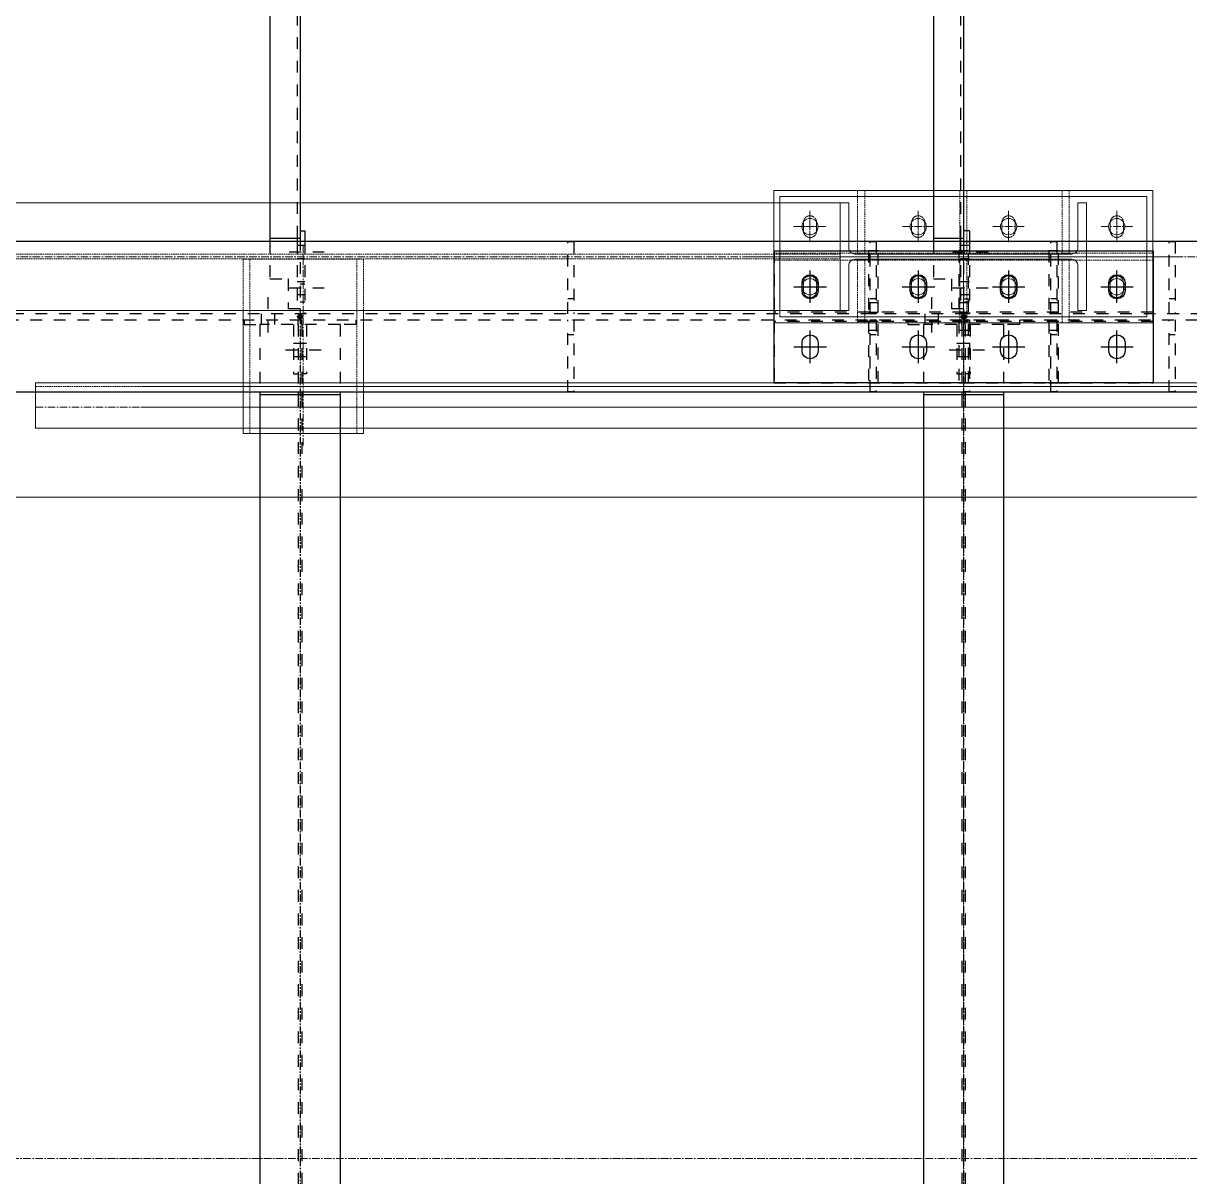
# Model space of a CAD drawing. Header units: inches. Extents: x 209270 to 234360, y -180214 to -150194.
# Drawn here: x 220952 to 222891, y -161594 to -159676 of the extents above; entities that cross this region are included whole.
import ezdxf

# ---------------------------------------------------------------- set-up
doc = ezdxf.new("R2010")
doc.units = ezdxf.units.IN
doc.header["$LTSCALE"] = 10
doc.header["$MEASUREMENT"] = 0
for name, pattern in [('CENTER', [2, 1.25, -0.25, 0.25, -0.25]), ('DXK_LINE_DOT2', [3.9198, 1.9599, -1.9599]), ('HIDDEN', [0.375, 0.25, -0.125])]:
    doc.linetypes.add(name, pattern=pattern)
doc.layers.get('0').update_dxf_attribs({"color": 1})
for name, color, linetype in [('_STR_0', 5, 'Continuous'), ('_STR_1', 5, 'Continuous'), ('_STR_2', 5, 'Continuous'), ('_STR_4', 5, 'Continuous')]:
    doc.layers.add(name, color=color, linetype=linetype)
for name, color, linetype, lineweight in [('Belt', 1, 'Continuous', 9), ('CEN', 1, 'CENTER', 9), ('DIM', 1, 'Continuous', 13), ('HIDDDEN', 1, 'HIDDEN', 9), ('HIDDEN', 1, 'HIDDEN', 9), ('MAIN OBJECT', 1, 'Continuous', 18), ('STR25', 1, 'Continuous', 5), ('STRUC-25HD', 1, 'HIDDEN', 5)]:
    doc.layers.add(name, color=color, linetype=linetype, lineweight=lineweight)

# ---------------------------------------------------------------- blocks, each defined once
blk = doc.blocks.new('A$C2b8f591a')
at = {"layer": 'CEN'}
blk.add_line((0, 22.8, 0), (0, -312.6, 0), dxfattribs=at)
at = {"layer": 'HIDDDEN'}
for p, q in [((100, 0), (-100, 0)), ((-100, -85), (-100, 0)), ((-89, -289.9), (-89, 0)), ((89, -289.9), (89, 0)), ((100, -85), (100, 0))]:
    blk.add_line(p, q, dxfattribs=at)
at = {"layer": 'MAIN OBJECT'}
for p, q in [((-100, -289.9), (-100, -85)), ((100, -289.9), (100, -85)), ((-100, -289.9), (100, -289.9))]:
    blk.add_line(p, q, dxfattribs=at)
blk = doc.blocks.new('A$Ca8e9f297')
at = {"layer": 'CEN'}
for p, q in [((0, 134.4), (0, -134.4)), ((-255, 30), (-255, 70)), ((-75.1, 30), (-75.1, 70)), ((75.1, 30), (75.1, 70)), ((255, 30), (255, 70)), ((-281.1, 50), (-228.9, 50)), ((-101.2, 50), (-49, 50)), ((101.2, 50), (49, 50)), ((228.9, 50), (281.1, 50)), ((-351.6, 0), (351.6, 0)), ((-255, -70), (-255, -30)), ((-75.1, -70), (-75.1, -30)), ((75.1, -70), (75.1, -30)), ((255, -70), (255, -30)), ((-228.9, -50), (-281.1, -50)), ((-49, -50), (-101.2, -50)), ((49, -50), (101.2, -50)), ((281.1, -50), (228.9, -50))]:
    blk.add_line(p, q, dxfattribs=at)
at = {"layer": 'MAIN OBJECT', "ltscale": 0.2, "elevation": -5434512.1}
blk.add_lwpolyline([(-305, 100), (305, 100), (305, -100), (-305, -100)], close=True, dxfattribs=at)
at = {"layer": 'MAIN OBJECT', "elevation": 0}
blk.add_lwpolyline([(-180.2, -4.4, 0.414214), (-190.4, -14.6), (-190.4, -89.4), (-204.7, -89.4), (-204.7, 89.4), (-190.4, 89.4), (-190.4, 14.6, 0.414214), (-180.2, 4.4), (180.2, 4.4, 0.414214), (190.4, 14.6), (190.4, 89.4), (204.7, 89.4), (204.7, -89.4), (190.4, -89.4), (190.4, -14.6, 0.414214), (180.2, -4.4), (-180.2, -4.4)], format="xyb", dxfattribs=at)
at = {"layer": 'MAIN OBJECT'}
for centre in [(-255, 50, 513.6), (-75.1, 50, -5.7), (75.1, 50, -5.7), (255, 50, 513.6), (-255, -50, 513.6), (-75.1, -50, -5.7), (75.1, -50, -5.7), (255, -50, 513.6)]:
    blk.add_circle(centre, 13.5, dxfattribs=at)
blk = doc.blocks.new('A$Ca7c4800b')
at = {"layer": 'CEN'}
for p, q in [((0, 156.4), (0, -156.4)), ((-255, 23.9, 5434512.1), (-255, 76.1, 5434512.1)), ((-75, 23.9, 5434512.1), (-75, 76.1, 5434512.1)), ((75, 23.9, 5434512.1), (75, 76.1, 5434512.1)), ((255, 23.9, 5434512.1), (255, 76.1, 5434512.1)), ((-282.4, 50, 5434512.1), (-228.8, 50, 5434512.1)), ((-49, 50, 5434512.1), (-101.2, 50, 5434512.1)), ((49, 50, 5434512.1), (101.2, 50, 5434512.1)), ((229, 50, 5434512.1), (281.2, 50, 5434512.1)), ((-360, 0), (360, 0)), ((-255, -23.9, 5434512.1), (-255, -76.1, 5434512.1)), ((-75, -23.9, 5434512.1), (-75, -76.1, 5434512.1)), ((75, -23.9, 5434512.1), (75, -76.1, 5434512.1)), ((255, -23.9, 5434512.1), (255, -76.1, 5434512.1)), ((-228.8, -50, 5434512.1), (-282.4, -50, 5434512.1)), ((-101.2, -50, 5434512.1), (-49, -50, 5434512.1)), ((101.2, -50, 5434512.1), (49, -50, 5434512.1)), ((281.2, -50, 5434512.1), (229, -50, 5434512.1))]:
    blk.add_line(p, q, dxfattribs=at)
at = {"layer": 'HIDDEN', "ltscale": 0.2}
for points in [[(-243.9, 57, 1), (-265.9, 57), (-265.9, 43, 1), (-243.9, 43)], [(-86.1, 57, -1), (-64.1, 57), (-64.1, 43, -1), (-86.1, 43)], [(86.1, 57, 1), (64.1, 57), (64.1, 43, 1), (86.1, 43)], [(266.1, 57, 1), (244.1, 57), (244.1, 43, 1), (266.1, 43)], [(-243.9, -57, -1), (-265.9, -57), (-265.9, -43, -1), (-243.9, -43)], [(-86.1, -57, 1), (-64.1, -57), (-64.1, -43, 1), (-86.1, -43)], [(86.1, -57, -1), (64.1, -57), (64.1, -43, -1), (86.1, -43)], [(266.1, -57, -1), (244.1, -57), (244.1, -43, -1), (266.1, -43)]]:
    blk.add_lwpolyline(points, format="xyb", close=True, dxfattribs=at)
at = {"layer": 'STR25', "ltscale": 0.2}
blk.add_lwpolyline([(-315, 110), (315, 110), (315, -110), (-315, -110)], close=True, dxfattribs=at)
at = {"layer": 'STRUC-25HD'}
for points in [[(-164, 110), (-176, 110), (-176, 6), (-164, 6)], [(-6, 110), (6, 110), (6, 6), (-6, 6)], [(164, 110), (176, 110), (176, 6), (164, 6)], [(315, 6), (315, -6), (-315, -6), (-315, 6)], [(-164, -110), (-176, -110), (-176, -6), (-164, -6)], [(-6, -110), (6, -110), (6, -6), (-6, -6)], [(164, -110), (176, -110), (176, -6), (164, -6)]]:
    blk.add_lwpolyline(points, close=True, dxfattribs=at)
blk = doc.blocks.new('A$Ccd523e08')
at = {"layer": 'CEN'}
for p, q in [((-2502.7, 1796.1, 4.7), (-2502.7, -1796.1, 4.7)), ((-55.5, 1500, 4.7), (-2941.9, 1500, 4.7))]:
    blk.add_line(p, q, dxfattribs=at)
at = {"layer": 'HIDDEN'}
for p, q in [((-2298, 1504.3, 4.7), (-298, 1504.3, 4.7)), ((-2298, 1496.2, 4.7), (-298, 1496.2, 4.7))]:
    blk.add_line(p, q, dxfattribs=at)
at = {"layer": 'MAIN OBJECT'}
for p, q in [((-2298, 1589.4, 4.7), (-298, 1589.4, 4.7)), ((-2298, 1410.6, 4.7), (-298, 1410.6, 4.7))]:
    blk.add_line(p, q, dxfattribs=at)
at = {"layer": 'DIM', "xscale": -1}
for name in ['A$Ca7c4800b', 'A$Ca8e9f297']:
    blk.add_blockref(name, (-2502.7, 1500, 4.7), dxfattribs=at)
blk = doc.blocks.new('Part-116860372-115955 - 114867')
at = {"layer": '_STR_1', "linetype": 'DXK_LINE_DOT2'}
for p, q in [((221319, -160168.7), (221319, -160176.7)), ((221409, -160176.7), (221409, -160168.7)), ((221319, -160176.7), (221345.3, -160176.7)), ((221401, -160176.7), (221401, -160258.7)), ((221401, -160258.7), (221409, -160258.7))]:
    blk.add_line(p, q, dxfattribs=at)
blk = doc.blocks.new('Part-116860372-157426 - 114867')
at = {"layer": '_STR_1', "linetype": 'DXK_LINE_DOT2'}
for p, q in [((221856.9, -160038.7), (220866.9, -160038.7)), ((222514.9, -160038.7), (221866.9, -160038.7)), ((222856.9, -160038.7), (222524.9, -160038.7)), ((223025.9, -160038.7), (222866.9, -160038.7)), ((220866.9, -160288.7), (221856.9, -160288.7)), ((221866.9, -160288.7), (222856.9, -160288.7)), ((222866.9, -160288.7), (223004.9, -160288.7))]:
    blk.add_line(p, q, dxfattribs=at)
blk = doc.blocks.new('Part-116860372-115889 - 114867')
at = {"layer": '_STR_1', "linetype": 'DXK_LINE_DOT2'}
for p, q in [((221419.9, -160038.7), (221419.9, -160158.7)), ((221411.9, -160108.7), (221419.9, -160108.7)), ((221411.9, -160138.7), (221419.9, -160138.7)), ((221419.9, -160158.7), (221411.9, -160158.7))]:
    blk.add_line(p, q, dxfattribs=at)
at = {"layer": '_STR_2', "linetype": 'Continuous'}
for p, q in [((221411.9, -160020.7), (221419.9, -160020.7)), ((221411.9, -160033.7), (221411.9, -160038.7)), ((221419.9, -160020.7), (221419.9, -160038.7))]:
    blk.add_line(p, q, dxfattribs=at)
blk = doc.blocks.new('Part-116860372-115949 - 114867')
at = {"layer": '_STR_1', "linetype": 'DXK_LINE_DOT2'}
for p, q in [((222517.7, -160176.7), (222517.7, -160168.7)), ((222607.7, -160168.7), (222607.7, -160176.7)), ((222525.7, -160176.7), (222525.7, -160258.7)), ((222607.7, -160176.7), (222581.5, -160176.7)), ((222525.7, -160258.7), (222517.7, -160258.7))]:
    blk.add_line(p, q, dxfattribs=at)
blk = doc.blocks.new('Bolt-116860372-115957 - 114867')
at = {"layer": '_STR_1', "linetype": 'DXK_LINE_DOT2'}
for p, q in [((221359, -160189.7), (221359, -160126.7)), ((221348, -160168.7), (221348, -160158.7)), ((221348, -160176.7), (221348, -160168.7)), ((221370, -160168.7), (221370, -160158.7)), ((221370, -160176.7), (221370, -160168.7))]:
    blk.add_line(p, q, dxfattribs=at)
blk = doc.blocks.new('Part-116860372-114986 - 114867')
at = {"layer": '_STR_4', "linetype": 'Continuous'}
blk.add_hatch(color=256, dxfattribs=at).paths.add_polyline_path([(221411.9, -160167.7, -1), (221411.9, -160159.7, -1)])
at = {"layer": '_STR_1', "linetype": 'DXK_LINE_DOT2'}
for p, q in [((221478.5, -160176.7), (221345.3, -160176.7)), ((221345.3, -160176.7), (221345.3, -160288.7)), ((221409, -160176.7), (221409, -160288.7)), ((221414.7, -160176.7), (221414.7, -160288.7)), ((221478.5, -160176.7), (221478.5, -160288.7)), ((221409, -160293.7), (221409, -163044.2)), ((221414.7, -160293.7), (221414.7, -163044.2))]:
    blk.add_line(p, q, dxfattribs=at)
at = {"layer": '_STR_2', "linetype": 'Continuous'}
for p, q in [((221345.3, -160288.7), (221345.3, -163049.2)), ((221478.5, -160293.7), (221345.3, -160293.7)), ((221409, -160288.7), (221409, -160293.7)), ((221414.7, -160288.7), (221414.7, -160293.7)), ((221478.5, -160288.7), (221478.5, -163049.2))]:
    blk.add_line(p, q, dxfattribs=at)
at = {"layer": '_STR_4', "linetype": 'CENTER'}
blk.add_line((221411.9, -160163.7), (221411.9, -163163.7), dxfattribs=at)
at = {"layer": '_STR_4', "linetype": 'Continuous'}
blk.add_circle((221411.9, -160163.7), 4, dxfattribs=at)
blk = doc.blocks.new('Part-116860372-114987 - 114867')
at = {"layer": '_STR_4', "linetype": 'Continuous'}
blk.add_hatch(color=256, dxfattribs=at).paths.add_polyline_path([(222514.9, -160167.7, -1), (222514.9, -160159.7, -1)])
at = {"layer": '_STR_1', "linetype": 'DXK_LINE_DOT2'}
for p, q in [((222581.5, -160176.7), (222448.3, -160176.7)), ((222448.3, -160176.7), (222448.3, -160288.7)), ((222512, -160176.7), (222512, -160288.7)), ((222517.7, -160176.7), (222517.7, -160288.7)), ((222581.5, -160176.7), (222581.5, -160288.7)), ((222512, -160293.7), (222512, -163044.2)), ((222517.7, -160293.7), (222517.7, -163044.2))]:
    blk.add_line(p, q, dxfattribs=at)
at = {"layer": '_STR_2', "linetype": 'Continuous'}
for p, q in [((222448.3, -160288.7), (222448.3, -163049.2)), ((222581.5, -160293.7), (222448.3, -160293.7)), ((222512, -160288.7), (222512, -160293.7)), ((222517.7, -160288.7), (222517.7, -160293.7)), ((222581.5, -160288.7), (222581.5, -163049.2))]:
    blk.add_line(p, q, dxfattribs=at)
at = {"layer": '_STR_4', "linetype": 'CENTER'}
blk.add_line((222514.9, -160163.7), (222514.9, -163163.7), dxfattribs=at)
at = {"layer": '_STR_4', "linetype": 'Continuous'}
blk.add_circle((222514.9, -160163.7), 4, dxfattribs=at)
blk = doc.blocks.new('Part-116860372-115907 - 114867')
at = {"layer": '_STR_1', "linetype": 'DXK_LINE_DOT2'}
for p, q in [((222514.9, -160038.7), (222524.9, -160038.7)), ((222524.9, -160038.7), (222524.9, -160158.7)), ((222514.9, -160133.7), (222524.9, -160133.7)), ((222514.9, -160138.7), (222524.9, -160138.7)), ((222524.9, -160158.7), (222514.9, -160158.7))]:
    blk.add_line(p, q, dxfattribs=at)
at = {"layer": '_STR_2', "linetype": 'Continuous'}
for p, q in [((222524.9, -160020.7), (222514.9, -160020.7)), ((222514.9, -160033.7), (222514.9, -160038.7)), ((222524.9, -160020.7), (222524.9, -160038.7))]:
    blk.add_line(p, q, dxfattribs=at)
blk = doc.blocks.new('Bolt-116860372-115951 - 114867')
at = {"layer": '_STR_1', "linetype": 'DXK_LINE_DOT2'}
for p, q in [((222504, -160207.7), (222512, -160207.7)), ((222512, -160207.7), (222517.7, -160207.7)), ((222517.7, -160207.7), (222525.7, -160207.7)), ((222491, -160218.7), (222559, -160218.7)), ((222504, -160229.7), (222512, -160229.7)), ((222512, -160229.7), (222517.7, -160229.7)), ((222517.7, -160229.7), (222525.7, -160229.7))]:
    blk.add_line(p, q, dxfattribs=at)
blk = doc.blocks.new('Part-116860372-115112 - 114867')
at = {"layer": '_STR_2', "linetype": 'Continuous'}
for p, q in [((225381.9, -160038.7), (216886.9, -160038.7)), ((216886.9, -160288.7), (223004.9, -160288.7))]:
    blk.add_line(p, q, dxfattribs=at)
blk = doc.blocks.new('Part-116860372-115114 - 114867')
at = {"layer": '_STR_1', "linetype": 'DXK_LINE_DOT2'}
for p, q in [((225381.9, -160158.7), (216886.9, -160158.7)), ((216886.9, -160168.7), (225381.9, -160168.7))]:
    blk.add_line(p, q, dxfattribs=at)
blk = doc.blocks.new('Part-116860372-115118 - 114867')
at = {"layer": '_STR_4', "linetype": 'Continuous'}
for points in [[(221411.9, -159467.7, -1), (221411.9, -159459.7, -1)], [(221411.9, -160167.7, -1), (221411.9, -160159.7, -1)]]:
    blk.add_hatch(color=256, dxfattribs=at).paths.add_polyline_path(points)
at = {"layer": '_STR_1', "linetype": 'DXK_LINE_DOT2'}
for p, q in [((221361.9, -159474.8), (221361.9, -159536.9)), ((221411.9, -159474.8), (221361.9, -159474.8)), ((221406.9, -159474.8), (221406.9, -159536.9)), ((221411.9, -159474.8), (221411.9, -159541.9)), ((221406.9, -159541.9), (221406.9, -160033.7)), ((221411.9, -160033.7), (221411.9, -160150.7)), ((221361.9, -160038.7), (221361.9, -160100.7)), ((221406.9, -160038.7), (221406.9, -160150.7)), ((221361.9, -160100.7), (221391.9, -160100.7)), ((221391.9, -160100.7), (221391.9, -160150.7)), ((221411.9, -160150.7), (221391.9, -160150.7))]:
    blk.add_line(p, q, dxfattribs=at)
at = {"layer": '_STR_2', "linetype": 'Continuous'}
for p, q in [((221361.9, -159536.9), (221361.9, -160038.7)), ((221411.9, -159541.9), (221361.9, -159541.9)), ((221406.9, -159536.9), (221406.9, -159541.9)), ((221411.9, -159541.9), (221411.9, -160033.7)), ((221411.9, -160033.7), (221361.9, -160033.7)), ((221406.9, -160033.7), (221406.9, -160038.7))]:
    blk.add_line(p, q, dxfattribs=at)
at = {"layer": '_STR_4', "linetype": 'CENTER'}
for p, q in [((221411.9, -159463.7), (221411.9, -159474.8)), ((221411.9, -159541.9), (221411.9, -160033.7)), ((221411.9, -160150.7), (221411.9, -160163.7))]:
    blk.add_line(p, q, dxfattribs=at)
at = {"layer": '_STR_4', "linetype": 'Continuous'}
for centre in [(221411.9, -159463.7), (221411.9, -160163.7)]:
    blk.add_circle(centre, 4, dxfattribs=at)
blk = doc.blocks.new('Part-116860372-115119 - 114867')
at = {"layer": '_STR_4', "linetype": 'Continuous'}
for points in [[(222514.9, -159467.7, -1), (222514.9, -159459.7, -1)], [(222514.9, -160167.7, -1), (222514.9, -160159.7, -1)]]:
    blk.add_hatch(color=256, dxfattribs=at).paths.add_polyline_path(points)
at = {"layer": '_STR_1', "linetype": 'DXK_LINE_DOT2'}
for p, q in [((222464.9, -159474.8), (222464.9, -159536.9)), ((222514.9, -159474.8), (222464.9, -159474.8)), ((222509.9, -159474.8), (222509.9, -159536.9)), ((222514.9, -159474.8), (222514.9, -159541.9)), ((222509.9, -159541.9), (222509.9, -160033.7)), ((222514.9, -160033.7), (222514.9, -160150.7)), ((222464.9, -160038.7), (222464.9, -160100.7)), ((222509.9, -160038.7), (222509.9, -160150.7)), ((222464.9, -160100.7), (222494.9, -160100.7)), ((222494.9, -160100.7), (222494.9, -160150.7)), ((222514.9, -160150.7), (222494.9, -160150.7))]:
    blk.add_line(p, q, dxfattribs=at)
at = {"layer": '_STR_2', "linetype": 'Continuous'}
for p, q in [((222464.9, -159536.9), (222464.9, -160038.7)), ((222514.9, -159541.9), (222464.9, -159541.9)), ((222509.9, -159536.9), (222509.9, -159541.9)), ((222514.9, -159541.9), (222514.9, -160033.7)), ((222514.9, -160033.7), (222464.9, -160033.7)), ((222509.9, -160033.7), (222509.9, -160038.7))]:
    blk.add_line(p, q, dxfattribs=at)
at = {"layer": '_STR_4', "linetype": 'CENTER'}
for p, q in [((222514.9, -159463.7), (222514.9, -159474.8)), ((222514.9, -159541.9), (222514.9, -160033.7)), ((222514.9, -160150.7), (222514.9, -160163.7))]:
    blk.add_line(p, q, dxfattribs=at)
at = {"layer": '_STR_4', "linetype": 'Continuous'}
for centre in [(222514.9, -159463.7), (222514.9, -160163.7)]:
    blk.add_circle(centre, 4, dxfattribs=at)
blk = doc.blocks.new('Part-116860372-149910 - 114867')
at = {"layer": '_STR_1', "linetype": 'DXK_LINE_DOT2'}
for p, q in [((222856.9, -160158.7), (222856.9, -160038.7)), ((222856.9, -160038.7), (222866.9, -160038.7)), ((222866.9, -160038.7), (222866.9, -160158.7)), ((222866.9, -160133.7), (222856.9, -160133.7))]:
    blk.add_line(p, q, dxfattribs=at)
blk = doc.blocks.new('Part-116860372-150338 - 114867')
at = {"layer": '_STR_1', "linetype": 'DXK_LINE_DOT2'}
for p, q in [((222359.9, -160288.7), (222359.9, -160168.7)), ((222359.9, -160168.7), (222369.9, -160168.7)), ((222369.9, -160168.7), (222369.9, -160288.7)), ((222369.9, -160193.7), (222359.9, -160193.7)), ((222369.9, -160288.7), (222359.9, -160288.7))]:
    blk.add_line(p, q, dxfattribs=at)
blk = doc.blocks.new('Part-116860372-116526 - 114867')
at = {"layer": '_STR_1', "linetype": 'DXK_LINE_DOT2'}
for p, q in [((222356.9, -160053.7), (222356.9, -160155.7)), ((222372.9, -160053.7), (222356.9, -160053.7)), ((222372.9, -160155.7), (222372.9, -160053.7)), ((222372.9, -160140.7), (222356.9, -160140.7)), ((222356.9, -160155.7), (222372.9, -160155.7))]:
    blk.add_line(p, q, dxfattribs=at)
blk = doc.blocks.new('Part-116860372-116524 - 114867')
at = {"layer": '_STR_1', "linetype": 'DXK_LINE_DOT2'}
for p, q in [((222199.9, -160171.7), (222199.9, -160155.7)), ((222829.9, -160155.7), (222199.9, -160155.7)), ((222829.9, -160171.7), (222829.9, -160155.7)), ((222829.9, -160171.7), (222199.9, -160171.7))]:
    blk.add_line(p, q, dxfattribs=at)
blk = doc.blocks.new('Part-116860372-150337 - 114867')
at = {"layer": '_STR_1', "linetype": 'DXK_LINE_DOT2'}
for p, q in [((222359.9, -160158.7), (222359.9, -160038.7)), ((222359.9, -160038.7), (222369.9, -160038.7)), ((222369.9, -160038.7), (222369.9, -160158.7)), ((222369.9, -160133.7), (222359.9, -160133.7)), ((222369.9, -160158.7), (222359.9, -160158.7))]:
    blk.add_line(p, q, dxfattribs=at)
blk = doc.blocks.new('Part-116860372-149911 - 114867')
at = {"layer": '_STR_1', "linetype": 'DXK_LINE_DOT2'}
for p, q in [((222856.9, -160288.7), (222856.9, -160168.7)), ((222866.9, -160168.7), (222866.9, -160288.7)), ((222866.9, -160193.7), (222856.9, -160193.7)), ((222866.9, -160288.7), (222856.9, -160288.7))]:
    blk.add_line(p, q, dxfattribs=at)
blk = doc.blocks.new('Part-116860372-116532 - 114867')
at = {"layer": '_STR_1', "linetype": 'DXK_LINE_DOT2'}
for p, q in [((222672.9, -160171.7), (222656.9, -160171.7)), ((222656.9, -160171.7), (222656.9, -160273.7)), ((222672.9, -160186.7), (222656.9, -160186.7)), ((222672.9, -160273.7), (222672.9, -160171.7)), ((222656.9, -160273.7), (222672.9, -160273.7))]:
    blk.add_line(p, q, dxfattribs=at)
blk = doc.blocks.new('Bolt-116860372-115890 - 114867')
at = {"layer": '_STR_1', "linetype": 'DXK_LINE_DOT2'}
for p, q in [((221406.9, -160044.7), (221411.9, -160044.7)), ((221411.9, -160044.7), (221419.9, -160044.7)), ((221393.9, -160055.7), (221451.9, -160055.7)), ((221406.9, -160066.7), (221411.9, -160066.7)), ((221411.9, -160066.7), (221419.9, -160066.7)), ((221406.9, -160104.7), (221411.9, -160104.7)), ((221411.9, -160104.7), (221419.9, -160104.7)), ((221393.9, -160115.7), (221451.9, -160115.7)), ((221406.9, -160126.7), (221411.9, -160126.7)), ((221411.9, -160126.7), (221419.9, -160126.7))]:
    blk.add_line(p, q, dxfattribs=at)
blk = doc.blocks.new('Part-116860372-115950 - 114867')
at = {"layer": '_STR_1', "linetype": 'DXK_LINE_DOT2'}
for p, q in [((222422, -160168.7), (222422, -160176.7)), ((222512, -160176.7), (222512, -160168.7)), ((222422, -160176.7), (222448.3, -160176.7)), ((222504, -160176.7), (222504, -160258.7)), ((222504, -160258.7), (222512, -160258.7))]:
    blk.add_line(p, q, dxfattribs=at)
blk = doc.blocks.new('Part-116860372-149912 - 114867')
at = {"layer": '_STR_1', "linetype": 'DXK_LINE_DOT2'}
for p, q in [((221856.9, -160158.7), (221856.9, -160038.7)), ((221856.9, -160038.7), (221866.9, -160038.7)), ((221866.9, -160038.7), (221866.9, -160158.7)), ((221866.9, -160133.7), (221856.9, -160133.7))]:
    blk.add_line(p, q, dxfattribs=at)
blk = doc.blocks.new('Part-116860372-115954 - 114867')
at = {"layer": '_STR_1', "linetype": 'DXK_LINE_DOT2'}
for p, q in [((221414.7, -160176.7), (221414.7, -160168.7)), ((221504.7, -160168.7), (221504.7, -160176.7)), ((221422.7, -160176.7), (221422.7, -160258.7)), ((221504.7, -160176.7), (221478.5, -160176.7)), ((221422.7, -160258.7), (221414.7, -160258.7))]:
    blk.add_line(p, q, dxfattribs=at)
blk = doc.blocks.new('Part-116860372-116529 - 114867')
at = {"layer": '_STR_1', "linetype": 'DXK_LINE_DOT2'}
for p, q in [((222506.9, -160053.7), (222506.9, -160155.7)), ((222522.9, -160053.7), (222506.9, -160053.7)), ((222522.9, -160155.7), (222522.9, -160053.7)), ((222522.9, -160140.7), (222506.9, -160140.7)), ((222506.9, -160155.7), (222522.9, -160155.7))]:
    blk.add_line(p, q, dxfattribs=at)
blk = doc.blocks.new('Bolt-116860372-116533 - 114867')
at = {"layer": '_STR_2', "linetype": 'Continuous'}
for p, q in [((222259.9, -160140.7), (222259.9, -160086.7)), ((222439.9, -160140.7), (222439.9, -160086.7)), ((222589.9, -160140.7), (222589.9, -160086.7)), ((222769.9, -160140.7), (222769.9, -160086.7)), ((222246.4, -160107.2), (222247.4, -160102)), ((222246.4, -160120.2), (222246.4, -160107.2)), ((222247.4, -160102), (222250.3, -160097.6)), ((222250.3, -160097.6), (222254.7, -160094.7)), ((222254.7, -160094.7), (222259.9, -160093.7)), ((222259.9, -160093.7), (222259.9, -160093.7)), ((222259.9, -160093.7), (222265, -160094.7)), ((222265, -160094.7), (222269.4, -160097.6)), ((222269.4, -160097.6), (222272.3, -160102)), ((222272.3, -160102), (222273.4, -160107.2)), ((222273.4, -160107.2), (222273.4, -160120.2)), ((222426.4, -160107.2), (222427.4, -160102)), ((222426.4, -160120.2), (222426.4, -160107.2)), ((222427.4, -160102), (222430.3, -160097.6)), ((222430.3, -160097.6), (222434.7, -160094.7)), ((222434.7, -160094.7), (222439.9, -160093.7)), ((222439.9, -160093.7), (222439.9, -160093.7)), ((222439.9, -160093.7), (222445, -160094.7)), ((222445, -160094.7), (222449.4, -160097.6)), ((222449.4, -160097.6), (222452.3, -160102)), ((222452.3, -160102), (222453.4, -160107.2)), ((222453.4, -160107.2), (222453.4, -160120.2)), ((222576.4, -160107.2), (222577.4, -160102)), ((222576.4, -160120.2), (222576.4, -160107.2)), ((222577.4, -160102), (222580.3, -160097.6)), ((222580.3, -160097.6), (222584.7, -160094.7)), ((222584.7, -160094.7), (222589.9, -160093.7)), ((222589.9, -160093.7), (222589.9, -160093.7)), ((222589.9, -160093.7), (222595, -160094.7)), ((222595, -160094.7), (222599.4, -160097.6)), ((222599.4, -160097.6), (222602.3, -160102)), ((222602.3, -160102), (222603.4, -160107.2)), ((222603.4, -160107.2), (222603.4, -160120.2)), ((222756.4, -160107.2), (222757.4, -160102)), ((222756.4, -160120.2), (222756.4, -160107.2)), ((222757.4, -160102), (222760.3, -160097.6)), ((222760.3, -160097.6), (222764.7, -160094.7)), ((222764.7, -160094.7), (222769.9, -160093.7)), ((222769.9, -160093.7), (222769.9, -160093.7)), ((222769.9, -160093.7), (222775, -160094.7)), ((222775, -160094.7), (222779.4, -160097.6)), ((222779.4, -160097.6), (222782.3, -160102)), ((222782.3, -160102), (222783.4, -160107.2)), ((222783.4, -160107.2), (222783.4, -160120.2)), ((222232.9, -160113.7), (222286.9, -160113.7)), ((222247.4, -160125.3), (222246.4, -160120.2)), ((222250.3, -160129.7), (222247.4, -160125.3)), ((222254.7, -160132.6), (222250.3, -160129.7)), ((222269.4, -160129.7), (222265, -160132.6)), ((222272.3, -160125.3), (222269.4, -160129.7)), ((222273.4, -160120.2), (222272.3, -160125.3)), ((222412.9, -160113.7), (222466.9, -160113.7)), ((222427.4, -160125.3), (222426.4, -160120.2)), ((222430.3, -160129.7), (222427.4, -160125.3)), ((222434.7, -160132.6), (222430.3, -160129.7)), ((222449.4, -160129.7), (222445, -160132.6)), ((222452.3, -160125.3), (222449.4, -160129.7)), ((222453.4, -160120.2), (222452.3, -160125.3)), ((222562.9, -160113.7), (222616.9, -160113.7)), ((222577.4, -160125.3), (222576.4, -160120.2)), ((222580.3, -160129.7), (222577.4, -160125.3)), ((222584.7, -160132.7), (222580.3, -160129.7)), ((222599.4, -160129.7), (222595, -160132.7)), ((222602.3, -160125.3), (222599.4, -160129.7)), ((222603.4, -160120.2), (222602.3, -160125.3)), ((222742.9, -160113.7), (222796.9, -160113.7)), ((222757.4, -160125.4), (222756.4, -160120.2)), ((222760.3, -160129.7), (222757.4, -160125.4)), ((222764.7, -160132.7), (222760.3, -160129.7)), ((222779.4, -160129.7), (222775, -160132.7)), ((222782.3, -160125.4), (222779.4, -160129.7)), ((222783.4, -160120.2), (222782.3, -160125.4)), ((222259.9, -160133.7), (222254.7, -160132.6)), ((222265, -160132.6), (222259.9, -160133.7)), ((222259.9, -160133.7), (222259.9, -160133.7)), ((222439.9, -160133.7), (222434.7, -160132.6)), ((222445, -160132.6), (222439.9, -160133.7)), ((222439.9, -160133.7), (222439.9, -160133.7)), ((222589.9, -160133.7), (222584.7, -160132.7)), ((222595, -160132.7), (222589.9, -160133.7)), ((222589.9, -160133.7), (222589.9, -160133.7)), ((222769.9, -160133.7), (222764.7, -160132.7)), ((222775, -160132.7), (222769.9, -160133.7)), ((222769.9, -160133.7), (222769.9, -160133.7)), ((222259.9, -160240.7), (222259.9, -160186.7)), ((222439.9, -160240.7), (222439.9, -160186.7)), ((222589.9, -160240.7), (222589.9, -160186.7)), ((222769.9, -160240.7), (222769.9, -160186.7)), ((222246.4, -160207.2), (222247.4, -160202)), ((222246.4, -160220.2), (222246.4, -160207.2)), ((222247.4, -160202), (222250.3, -160197.6)), ((222250.3, -160197.6), (222254.7, -160194.7)), ((222254.7, -160194.7), (222259.9, -160193.7)), ((222259.9, -160193.7), (222259.9, -160193.7)), ((222259.9, -160193.7), (222265, -160194.7)), ((222265, -160194.7), (222269.4, -160197.6)), ((222269.4, -160197.6), (222272.3, -160202)), ((222272.3, -160202), (222273.4, -160207.2)), ((222273.4, -160207.2), (222273.4, -160220.2)), ((222426.4, -160207.2), (222427.4, -160202)), ((222426.4, -160220.2), (222426.4, -160207.2)), ((222427.4, -160202), (222430.3, -160197.6)), ((222430.3, -160197.6), (222434.7, -160194.7)), ((222434.7, -160194.7), (222439.9, -160193.7)), ((222439.9, -160193.7), (222439.9, -160193.7)), ((222439.9, -160193.7), (222445, -160194.7)), ((222445, -160194.7), (222449.4, -160197.6)), ((222449.4, -160197.6), (222452.3, -160202)), ((222452.3, -160202), (222453.4, -160207.2)), ((222453.4, -160207.2), (222453.4, -160220.2)), ((222576.4, -160207.2), (222577.4, -160202)), ((222576.4, -160220.2), (222576.4, -160207.2)), ((222577.4, -160202), (222580.3, -160197.6)), ((222580.3, -160197.6), (222584.7, -160194.7)), ((222584.7, -160194.7), (222589.9, -160193.7)), ((222589.9, -160193.7), (222589.9, -160193.7)), ((222589.9, -160193.7), (222595, -160194.7)), ((222595, -160194.7), (222599.4, -160197.6)), ((222599.4, -160197.6), (222602.3, -160202)), ((222602.3, -160202), (222603.4, -160207.2)), ((222603.4, -160207.2), (222603.4, -160220.2)), ((222756.4, -160207.2), (222757.4, -160202)), ((222756.4, -160220.2), (222756.4, -160207.2)), ((222757.4, -160202), (222760.3, -160197.6)), ((222760.3, -160197.6), (222764.7, -160194.7)), ((222764.7, -160194.7), (222769.9, -160193.7)), ((222769.9, -160193.7), (222769.9, -160193.7)), ((222769.9, -160193.7), (222775, -160194.7)), ((222775, -160194.7), (222779.4, -160197.6)), ((222779.4, -160197.6), (222782.3, -160202)), ((222782.3, -160202), (222783.4, -160207.2)), ((222783.4, -160207.2), (222783.4, -160220.2)), ((222232.9, -160213.7), (222286.9, -160213.7)), ((222247.4, -160225.3), (222246.4, -160220.2)), ((222250.3, -160229.7), (222247.4, -160225.3)), ((222272.3, -160225.3), (222269.4, -160229.7)), ((222273.4, -160220.2), (222272.3, -160225.3)), ((222412.9, -160213.7), (222466.9, -160213.7)), ((222427.4, -160225.3), (222426.4, -160220.2)), ((222430.3, -160229.7), (222427.4, -160225.3)), ((222452.3, -160225.3), (222449.4, -160229.7)), ((222453.4, -160220.2), (222452.3, -160225.3)), ((222562.9, -160213.7), (222616.9, -160213.7)), ((222577.4, -160225.3), (222576.4, -160220.2)), ((222580.3, -160229.7), (222577.4, -160225.3)), ((222602.3, -160225.3), (222599.4, -160229.7)), ((222603.4, -160220.2), (222602.3, -160225.3)), ((222742.9, -160213.7), (222796.9, -160213.7)), ((222757.4, -160225.4), (222756.4, -160220.2)), ((222760.3, -160229.7), (222757.4, -160225.4)), ((222782.3, -160225.4), (222779.4, -160229.7)), ((222783.4, -160220.2), (222782.3, -160225.4)), ((222254.7, -160232.6), (222250.3, -160229.7)), ((222259.9, -160233.7), (222254.7, -160232.6)), ((222265, -160232.6), (222259.9, -160233.7)), ((222259.9, -160233.7), (222259.9, -160233.7)), ((222269.4, -160229.7), (222265, -160232.6)), ((222434.7, -160232.6), (222430.3, -160229.7)), ((222439.9, -160233.7), (222434.7, -160232.6)), ((222445, -160232.6), (222439.9, -160233.7)), ((222439.9, -160233.7), (222439.9, -160233.7)), ((222449.4, -160229.7), (222445, -160232.6)), ((222584.7, -160232.7), (222580.3, -160229.7)), ((222589.9, -160233.7), (222584.7, -160232.7)), ((222595, -160232.7), (222589.9, -160233.7)), ((222589.9, -160233.7), (222589.9, -160233.7)), ((222599.4, -160229.7), (222595, -160232.7)), ((222764.7, -160232.7), (222760.3, -160229.7)), ((222769.9, -160233.7), (222764.7, -160232.7)), ((222775, -160232.7), (222769.9, -160233.7)), ((222769.9, -160233.7), (222769.9, -160233.7)), ((222779.4, -160229.7), (222775, -160232.7))]:
    blk.add_line(p, q, dxfattribs=at)
blk = doc.blocks.new('Bolt-116860372-115908 - 114867')
at = {"layer": '_STR_1', "linetype": 'DXK_LINE_DOT2'}
for p, q in [((222509.9, -160044.7), (222514.9, -160044.7)), ((222514.9, -160044.7), (222524.9, -160044.7)), ((222496.9, -160055.7), (222559.9, -160055.7)), ((222509.9, -160066.7), (222514.9, -160066.7)), ((222514.9, -160066.7), (222524.9, -160066.7)), ((222509.9, -160104.7), (222514.9, -160104.7)), ((222514.9, -160104.7), (222524.9, -160104.7)), ((222496.9, -160115.7), (222559.9, -160115.7)), ((222509.9, -160126.7), (222514.9, -160126.7)), ((222514.9, -160126.7), (222524.9, -160126.7))]:
    blk.add_line(p, q, dxfattribs=at)
blk = doc.blocks.new('Bolt-116860372-115952 - 114867')
at = {"layer": '_STR_1', "linetype": 'DXK_LINE_DOT2'}
for p, q in [((222462, -160189.7), (222462, -160126.7)), ((222451, -160168.7), (222451, -160158.7)), ((222451, -160176.7), (222451, -160168.7)), ((222473, -160168.7), (222473, -160158.7)), ((222473, -160176.7), (222473, -160168.7))]:
    blk.add_line(p, q, dxfattribs=at)
blk = doc.blocks.new('Bolt-116860372-115956 - 114867')
at = {"layer": '_STR_1', "linetype": 'DXK_LINE_DOT2'}
for p, q in [((221401, -160207.7), (221409, -160207.7)), ((221409, -160207.7), (221414.7, -160207.7)), ((221414.7, -160207.7), (221422.7, -160207.7)), ((221388, -160218.7), (221456, -160218.7)), ((221401, -160229.7), (221409, -160229.7)), ((221409, -160229.7), (221414.7, -160229.7)), ((221414.7, -160229.7), (221422.7, -160229.7))]:
    blk.add_line(p, q, dxfattribs=at)
blk = doc.blocks.new('Part-116860372-149913 - 114867')
at = {"layer": '_STR_1', "linetype": 'DXK_LINE_DOT2'}
for p, q in [((221856.9, -160288.7), (221856.9, -160168.7)), ((221866.9, -160168.7), (221866.9, -160288.7)), ((221866.9, -160193.7), (221856.9, -160193.7)), ((221866.9, -160288.7), (221856.9, -160288.7))]:
    blk.add_line(p, q, dxfattribs=at)
blk = doc.blocks.new('Part-116860372-116525 - 114867')
at = {"layer": '_STR_2', "linetype": 'Continuous'}
for p, q in [((222199.9, -160273.7), (222199.9, -160053.7)), ((222199.9, -160053.7), (222829.9, -160053.7)), ((222829.9, -160053.7), (222829.9, -160273.7)), ((222829.9, -160273.7), (222199.9, -160273.7))]:
    blk.add_line(p, q, dxfattribs=at)
blk = doc.blocks.new('Part-116860372-116527 - 114867')
at = {"layer": '_STR_1', "linetype": 'DXK_LINE_DOT2'}
for p, q in [((222199.9, -160053.7), (222199.9, -160273.7)), ((222199.9, -160053.7), (222829.9, -160053.7)), ((222829.9, -160053.7), (222829.9, -160273.7)), ((222199.9, -160273.7), (222829.9, -160273.7))]:
    blk.add_line(p, q, dxfattribs=at)
blk = doc.blocks.new('Part-116860372-116528 - 114867')
at = {"layer": '_STR_1', "linetype": 'DXK_LINE_DOT2'}
for p, q in [((222372.9, -160171.7), (222356.9, -160171.7)), ((222356.9, -160171.7), (222356.9, -160273.7)), ((222372.9, -160186.7), (222356.9, -160186.7)), ((222372.9, -160273.7), (222372.9, -160171.7)), ((222356.9, -160273.7), (222372.9, -160273.7))]:
    blk.add_line(p, q, dxfattribs=at)
blk = doc.blocks.new('Part-116860372-116530 - 114867')
at = {"layer": '_STR_1', "linetype": 'DXK_LINE_DOT2'}
for p, q in [((222522.9, -160171.7), (222506.9, -160171.7)), ((222506.9, -160171.7), (222506.9, -160273.7)), ((222522.9, -160186.7), (222506.9, -160186.7)), ((222522.9, -160273.7), (222522.9, -160171.7)), ((222506.9, -160273.7), (222522.9, -160273.7))]:
    blk.add_line(p, q, dxfattribs=at)
blk = doc.blocks.new('Part-116860372-116531 - 114867')
at = {"layer": '_STR_1', "linetype": 'DXK_LINE_DOT2'}
for p, q in [((222656.9, -160053.7), (222656.9, -160155.7)), ((222672.9, -160053.7), (222656.9, -160053.7)), ((222672.9, -160155.7), (222672.9, -160053.7)), ((222672.9, -160140.7), (222656.9, -160140.7)), ((222656.9, -160155.7), (222672.9, -160155.7))]:
    blk.add_line(p, q, dxfattribs=at)
blk = doc.blocks.new('Part-116860372-150340 - 114867')
at = {"layer": '_STR_1', "linetype": 'DXK_LINE_DOT2'}
for p, q in [((222659.9, -160288.7), (222659.9, -160168.7)), ((222659.9, -160168.7), (222669.9, -160168.7)), ((222669.9, -160168.7), (222669.9, -160288.7)), ((222669.9, -160193.7), (222659.9, -160193.7)), ((222669.9, -160288.7), (222659.9, -160288.7))]:
    blk.add_line(p, q, dxfattribs=at)
blk = doc.blocks.new('Part-116860372-150339 - 114867')
at = {"layer": '_STR_1', "linetype": 'DXK_LINE_DOT2'}
for p, q in [((222659.9, -160158.7), (222659.9, -160038.7)), ((222659.9, -160038.7), (222669.9, -160038.7)), ((222669.9, -160038.7), (222669.9, -160158.7)), ((222669.9, -160133.7), (222659.9, -160133.7)), ((222669.9, -160158.7), (222659.9, -160158.7))]:
    blk.add_line(p, q, dxfattribs=at)
blk = doc.blocks.new('Part-116860372-150347 - 114867')
at = {"layer": '_STR_1', "linetype": 'DXK_LINE_DOT2'}
for p, q in [((222514.9, -160168.7), (222524.9, -160168.7)), ((222524.9, -160168.7), (222524.9, -160288.7)), ((222514.9, -160193.7), (222524.9, -160193.7)), ((222524.9, -160288.7), (222514.9, -160288.7))]:
    blk.add_line(p, q, dxfattribs=at)
blk = doc.blocks.new('OVERLAY_DRAWING')
at = {"layer": 'Belt'}
blk.add_line((232515.7, -160463.7, 0), (219599.9, -160463.7, 0), dxfattribs=at)
at = {"layer": 'CEN'}
for p, q in [((220972.4, -160313.7), (228896, -160313.7)), ((232515.4, -160313.7), (221148.1, -160313.7)), ((220011.9, -161563.7), (232509.3, -161563.7))]:
    blk.add_line(p, q, dxfattribs=at)
at = {"layer": 'HIDDEN'}
for p, q in [((220972.4, -160279.8, 8793052905.5), (228896, -160279.8, 8793052905.5)), ((232515.4, -160279.8, 7050750846.7), (221148.1, -160279.8, 7050750846.7))]:
    blk.add_line(p, q, dxfattribs=at)
at = {"layer": 'MAIN OBJECT'}
for p, q in [((220972.4, -160348.7), (220972.4, -160273.7)), ((220972.4, -160273.7), (228896, -160273.7)), ((232515.4, -160273.7), (221148.1, -160273.7)), ((220972.4, -160348.7), (228896, -160348.7)), ((232515.5, -160348.7), (221148.1, -160348.7))]:
    blk.add_line(p, q, dxfattribs=at)
at = {"layer": '_STR_0', "zscale": 0.8}
for name in ['Part-116860372-115118 - 114867', 'Part-116860372-115119 - 114867', 'Part-116860372-115889 - 114867', 'Part-116860372-115907 - 114867', 'Part-116860372-157426 - 114867', 'Part-116860372-115112 - 114867', 'Bolt-116860372-115890 - 114867', 'Part-116860372-149912 - 114867', 'Part-116860372-116525 - 114867', 'Part-116860372-116527 - 114867', 'Part-116860372-116526 - 114867', 'Part-116860372-150337 - 114867', 'Bolt-116860372-115908 - 114867', 'Part-116860372-116529 - 114867', 'Part-116860372-116531 - 114867', 'Part-116860372-150339 - 114867', 'Part-116860372-149910 - 114867', 'Bolt-116860372-116533 - 114867', 'Bolt-116860372-115957 - 114867', 'Bolt-116860372-115952 - 114867', 'Part-116860372-115114 - 114867', 'Part-116860372-115955 - 114867', 'Part-116860372-114986 - 114867', 'Part-116860372-115954 - 114867', 'Part-116860372-149913 - 114867', 'Part-116860372-116524 - 114867', 'Part-116860372-150338 - 114867', 'Part-116860372-115950 - 114867', 'Part-116860372-114987 - 114867', 'Part-116860372-150347 - 114867', 'Part-116860372-115949 - 114867', 'Part-116860372-150340 - 114867', 'Part-116860372-149911 - 114867', 'Part-116860372-116528 - 114867', 'Part-116860372-116530 - 114867', 'Part-116860372-116532 - 114867', 'Bolt-116860372-115956 - 114867', 'Bolt-116860372-115951 - 114867']:
    blk.add_blockref(name, (0, 0), dxfattribs=at)
at = {"layer": 'DIM', "xscale": -1}
for name, p in [('A$Ccd523e08', (220011.9, -161563.7, 0.8)), ('A$C2b8f591a', (221417.2, -160068.1, 7050750846.7))]:
    blk.add_blockref(name, p, dxfattribs=at)

msp = doc.modelspace()

# ---------------------------------------------------------------- block references
msp.add_blockref('OVERLAY_DRAWING', (0, 0))

doc.saveas('drawing.dxf')
